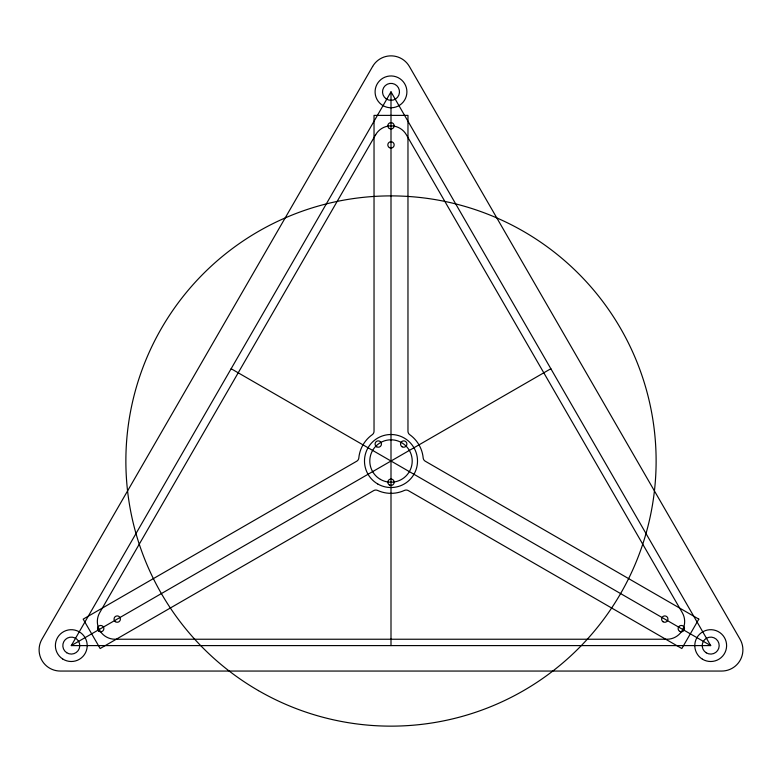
<?xml version="1.0" encoding="UTF-8"?>
<svg xmlns="http://www.w3.org/2000/svg" width="782" height="782" viewBox="0 0 782 782"><rect width="100%" height="100%" fill="white"/><g stroke="black" fill="none" stroke-linecap="round" stroke-linejoin="round"><path stroke-width="1.17" d="M71.299 645.6L391 91.856L710.701 645.6L71.299 645.6L550.851 368.733M231.149 368.733L710.701 645.6M391 91.856L391 645.6M372.633 66.46L41.945 639.236A21.212 21.212 0 0 0 60.312 671.054L721.688 671.054A21.212 21.212 0 0 0 740.055 639.236L409.367 66.46A21.212 21.212 0 0 0 372.633 66.46M375.673 134.7L99.705 612.687A17.703 17.703 0 0 0 115.032 639.236L666.968 639.236A17.703 17.703 0 0 0 682.295 612.687L406.327 134.7A17.703 17.703 0 0 0 375.673 134.7M698.815 619.139L681.845 648.532L408.312 490.607A4.242 4.242 0 0 0 404.431 490.422A32.326 32.326 0 0 1 377.569 490.422A4.242 4.242 0 0 0 373.688 490.607L100.155 648.532L83.185 619.139L356.719 461.224A4.242 4.242 0 0 0 358.821 457.949A32.326 32.326 0 0 1 372.252 434.684A4.242 4.242 0 0 0 374.031 431.224L374.031 115.384L407.969 115.384L407.969 431.224A4.242 4.242 0 0 0 409.748 434.684A32.326 32.326 0 0 1 423.179 457.949A4.242 4.242 0 0 0 425.281 461.224L698.815 619.139M386.171 98.835A8.485 8.485 0 0 0 399.455 92.559A8.485 8.485 0 0 0 387.373 84.192A8.485 8.485 0 0 0 386.171 98.835M706.283 652.843A8.485 8.485 0 0 0 719.186 645.805A8.485 8.485 0 0 0 706.635 638.151A8.485 8.485 0 0 0 706.283 652.843M66.714 652.735A8.485 8.485 0 0 0 79.774 646A8.485 8.485 0 0 0 67.408 638.063A8.485 8.485 0 0 0 66.714 652.735M663.048 621.758A3.177 3.177 0 0 0 667.955 619.256A3.177 3.177 0 0 0 663.341 616.255A3.177 3.177 0 0 0 663.048 621.758M679.705 631.377A3.177 3.177 0 0 0 684.494 628.65A3.177 3.177 0 0 0 679.734 625.864A3.177 3.177 0 0 0 679.705 631.377M99.07 631.367A3.177 3.177 0 0 0 103.869 628.66A3.177 3.177 0 0 0 99.128 625.864A3.177 3.177 0 0 0 99.07 631.367M115.374 621.68A3.177 3.177 0 0 0 120.389 619.383A3.177 3.177 0 0 0 115.892 616.196A3.177 3.177 0 0 0 115.374 621.68M389.328 128.502A3.177 3.177 0 0 0 394.177 125.882A3.177 3.177 0 0 0 389.485 122.999A3.177 3.177 0 0 0 389.328 128.502M389.387 147.632A3.177 3.177 0 0 0 394.177 144.905A3.177 3.177 0 0 0 389.426 142.119A3.177 3.177 0 0 0 389.387 147.632M389.407 484.987A3.177 3.177 0 0 0 394.177 482.23A3.177 3.177 0 0 0 389.407 479.474A3.177 3.177 0 0 0 389.407 484.987M402.134 446.805A3.177 3.177 0 0 0 406.904 444.049A3.177 3.177 0 0 0 402.134 441.292A3.177 3.177 0 0 0 402.134 446.805M376.68 446.805A3.177 3.177 0 0 0 381.46 444.049A3.177 3.177 0 0 0 376.68 441.292A3.177 3.177 0 0 0 376.68 446.805M258.441 690.623A265.118 265.118 0 0 0 656.118 461.018A265.118 265.118 0 0 0 258.441 231.413A265.118 265.118 0 0 0 258.441 690.623M377.745 483.98A26.51 26.51 0 0 0 417.51 461.018A26.51 26.51 0 0 0 377.745 438.057A26.51 26.51 0 0 0 377.745 483.98M380.394 479.386A21.212 21.212 0 0 0 412.212 461.018A21.212 21.212 0 0 0 380.394 442.651A21.212 21.212 0 0 0 380.394 479.386M383.033 105.629A15.904 15.904 0 0 0 406.904 91.875A15.904 15.904 0 0 0 383.063 78.073A15.904 15.904 0 0 0 383.033 105.629M702.412 659.177A15.904 15.904 0 0 0 726.605 645.991A15.904 15.904 0 0 0 703.096 631.631A15.904 15.904 0 0 0 702.412 659.177M62.687 658.972A15.904 15.904 0 0 0 87.183 646.372A15.904 15.904 0 0 0 64.026 631.455A15.904 15.904 0 0 0 62.687 658.972"/></g></svg>
